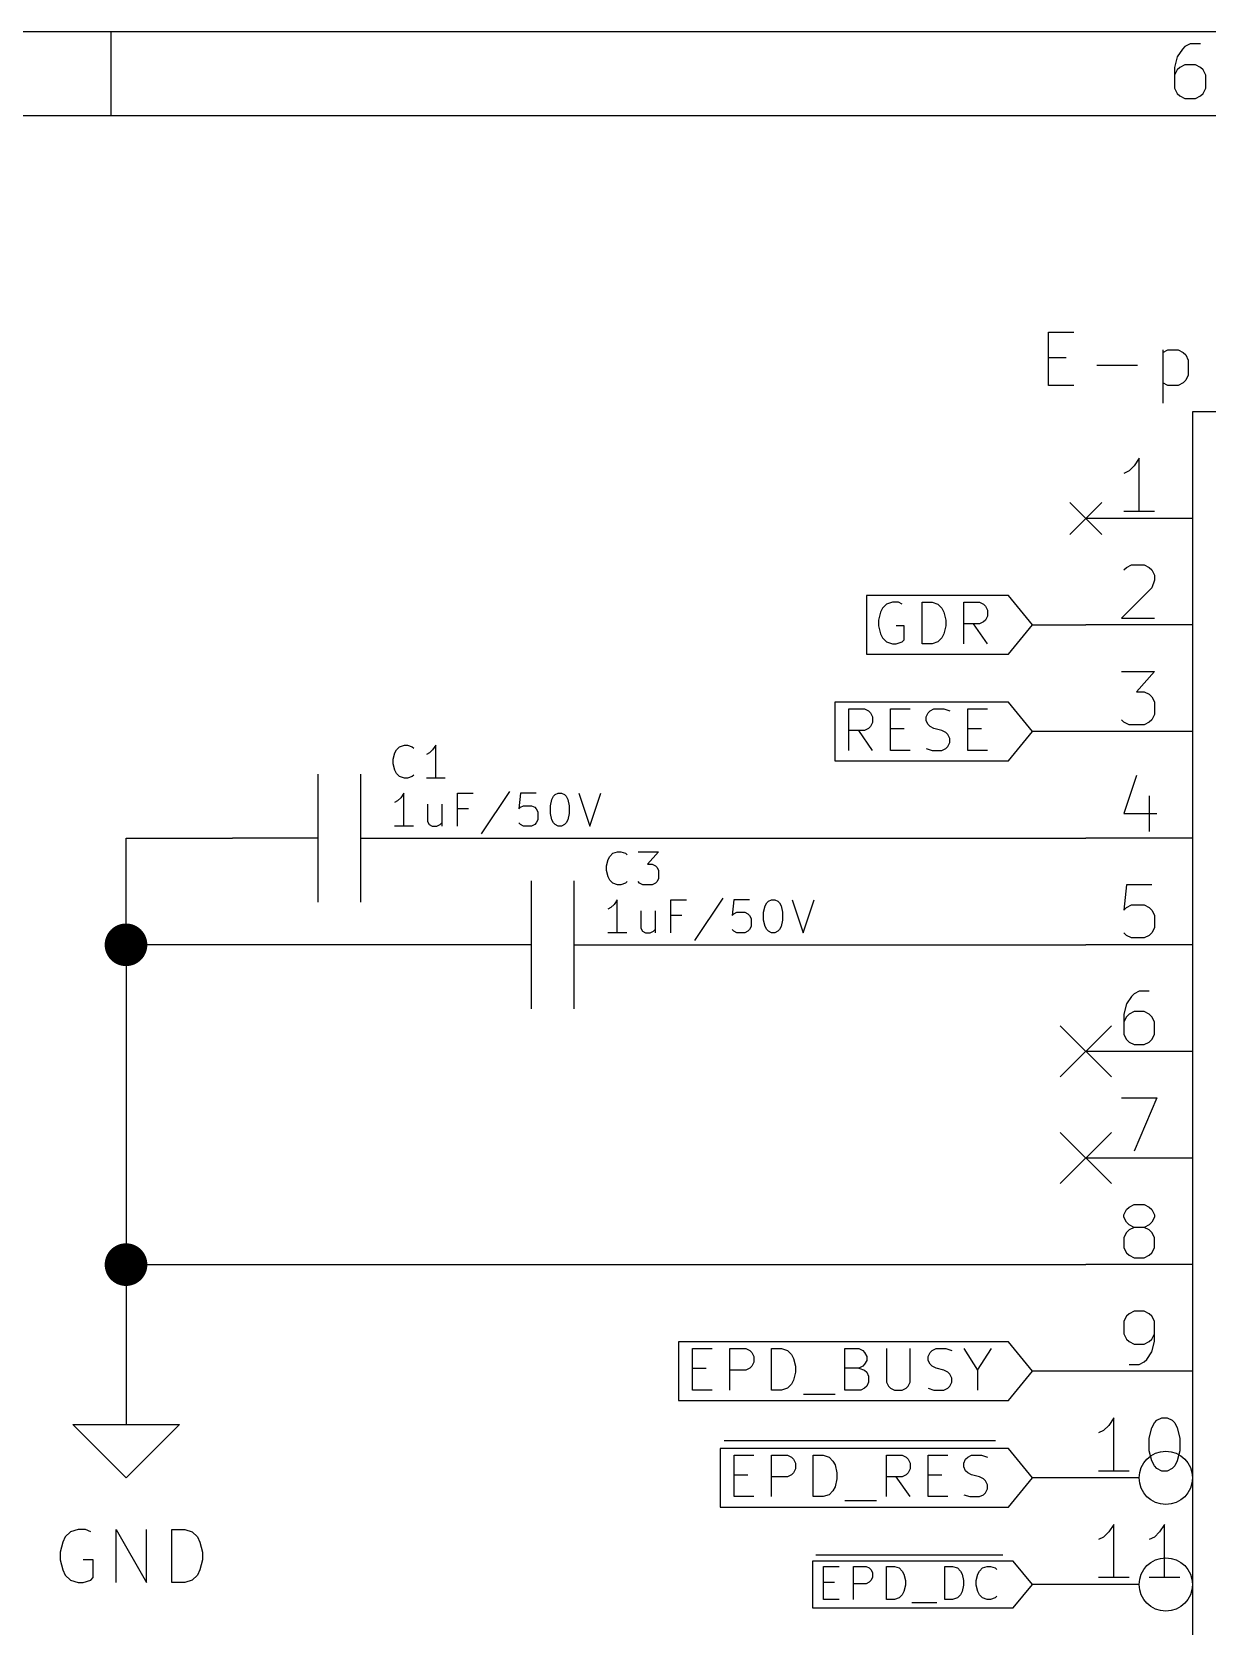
# Model space of a CAD drawing. Extents: x 0.4 to 16.1, y -11.3 to -0.4.
# Drawn here: x 10.162 to 11.264, y -1.889 to -0.394 of the extents above; entities that cross this region are included whole.
import ezdxf

# ---------------------------------------------------------------- set-up
doc = ezdxf.new("R2010")
doc.units = 0
doc.header["$MEASUREMENT"] = 0
for name, color, linetype in [('BLUE2', 5, 'CONTINUOUS'), ('CYAN2', 4, 'CONTINUOUS'), ('GREEN2', 3, 'CONTINUOUS'), ('LYELLOW', 51, 'CONTINUOUS'), ('RED2', 1, 'CONTINUOUS')]:
    doc.layers.add(name, color=color, linetype=linetype)

msp = doc.modelspace()

# ---------------------------------------------------------------- linework, layer by layer
at = {"layer": 'BLUE2', "linetype": 'CONTINUOUS'}
for p, q in [((11.126, -1.326), (11.174, -1.374)), ((11.174, -1.326), (11.126, -1.374)), ((11.126, -1.426), (11.174, -1.474)), ((11.174, -1.426), (11.126, -1.474))]:
    msp.add_line(p, q, dxfattribs=at)
at = {"layer": 'CYAN2', "linetype": 'CONTINUOUS'}
for p, q in [((11.115, -0.725303), (11.115, -0.675303)), ((11.115, -0.675303), (11.1388, -0.675303)), ((11.115, -0.69911), (11.1317, -0.69911)), ((11.2222, -0.691969), (11.2222, -0.741969)), ((11.2222, -0.69435), (11.2269, -0.691969)), ((11.2269, -0.691969), (11.2365, -0.691969)), ((11.2365, -0.691969), (11.2412, -0.69435)), ((11.2412, -0.69435), (11.2436, -0.696732)), ((11.2436, -0.696732), (11.246, -0.701492)), ((11.246, -0.701492), (11.246, -0.71578)), ((11.1603, -0.706256), (11.1984, -0.706256)), ((11.246, -0.71578), (11.2436, -0.720539)), ((11.1388, -0.725303), (11.115, -0.725303)), ((11.2269, -0.725303), (11.2222, -0.722921)), ((11.2365, -0.725303), (11.2269, -0.725303)), ((11.2412, -0.722921), (11.2365, -0.725303)), ((11.2436, -0.720539), (11.2412, -0.722921)), ((10.5006, -1.07597), (10.5021, -1.07007)), ((10.5006, -1.0804), (10.5006, -1.07597)), ((10.5021, -1.07007), (10.5036, -1.06711)), ((10.5036, -1.06711), (10.5065, -1.06417)), ((10.5065, -1.06417), (10.511, -1.06269)), ((10.511, -1.06269), (10.5139, -1.06269)), ((10.5139, -1.06269), (10.5184, -1.06417)), ((10.5184, -1.06417), (10.5198, -1.06564)), ((10.5346, -1.07007), (10.5316, -1.07154)), ((10.5375, -1.06711), (10.5346, -1.07007)), ((10.5405, -1.06269), (10.5375, -1.06711)), ((10.5405, -1.09369), (10.5405, -1.06269)), ((10.5021, -1.08631), (10.5006, -1.0804)), ((10.5036, -1.08926), (10.5021, -1.08631)), ((10.5065, -1.09221), (10.5036, -1.08926)), ((10.5198, -1.09074), (10.5184, -1.09221)), ((10.511, -1.09369), (10.5065, -1.09221)), ((10.5139, -1.09369), (10.511, -1.09369)), ((10.5184, -1.09221), (10.5139, -1.09369)), ((10.5494, -1.09369), (10.5316, -1.09369)), ((10.6095, -1.10621), (10.583, -1.14607)), ((10.5047, -1.11507), (10.5018, -1.11654)), ((10.5077, -1.11211), (10.5047, -1.11507)), ((10.5106, -1.10769), (10.5077, -1.11211)), ((10.5106, -1.13869), (10.5106, -1.10769)), ((10.5328, -1.11802), (10.5328, -1.13426)), ((10.5461, -1.11802), (10.5461, -1.13869)), ((10.5608, -1.13869), (10.5608, -1.10769)), ((10.5608, -1.10769), (10.5756, -1.10769)), ((10.6199, -1.10769), (10.6184, -1.12245)), ((10.6184, -1.12245), (10.6199, -1.12097)), ((10.6346, -1.10769), (10.6199, -1.10769)), ((10.6199, -1.12097), (10.6228, -1.1195)), ((10.6228, -1.1195), (10.6302, -1.1195)), ((10.6302, -1.1195), (10.6332, -1.12097)), ((10.6332, -1.12097), (10.6346, -1.12245)), ((10.6479, -1.1195), (10.6494, -1.11359)), ((10.6479, -1.12688), (10.6479, -1.1195)), ((10.6494, -1.11359), (10.6509, -1.11064)), ((10.6509, -1.11064), (10.6524, -1.10917)), ((10.6524, -1.10917), (10.6553, -1.10769)), ((10.6553, -1.10769), (10.6583, -1.10769)), ((10.6583, -1.10769), (10.6612, -1.10917)), ((10.6612, -1.10917), (10.6627, -1.11064)), ((10.6627, -1.11064), (10.6642, -1.11359)), ((10.6642, -1.11359), (10.6656, -1.1195)), ((10.6656, -1.1195), (10.6656, -1.12688)), ((10.6745, -1.10769), (10.6848, -1.13869)), ((10.6848, -1.13869), (10.6952, -1.10769)), ((10.5328, -1.13426), (10.5343, -1.13721)), ((10.5446, -1.13721), (10.5461, -1.13574)), ((10.5712, -1.12245), (10.5608, -1.12245)), ((10.6199, -1.13721), (10.6184, -1.13574)), ((10.6346, -1.13574), (10.6332, -1.13721)), ((10.6346, -1.12245), (10.6361, -1.1254)), ((10.6361, -1.13278), (10.6346, -1.13574)), ((10.6361, -1.1254), (10.6361, -1.13278)), ((10.6494, -1.13278), (10.6479, -1.12688)), ((10.6509, -1.13574), (10.6494, -1.13278)), ((10.6524, -1.13721), (10.6509, -1.13574)), ((10.6627, -1.13574), (10.6612, -1.13721)), ((10.6642, -1.13278), (10.6627, -1.13574)), ((10.6656, -1.12688), (10.6642, -1.13278)), ((10.5195, -1.13869), (10.5018, -1.13869)), ((10.5343, -1.13721), (10.5372, -1.13869)), ((10.5372, -1.13869), (10.5416, -1.13869)), ((10.5416, -1.13869), (10.5446, -1.13721)), ((10.6228, -1.13869), (10.6199, -1.13721)), ((10.6302, -1.13869), (10.6228, -1.13869)), ((10.6332, -1.13721), (10.6302, -1.13869)), ((10.6553, -1.13869), (10.6524, -1.13721)), ((10.6583, -1.13869), (10.6553, -1.13869)), ((10.6612, -1.13721), (10.6583, -1.13869)), ((10.7036, -1.16711), (10.7065, -1.16417)), ((10.7065, -1.16417), (10.711, -1.16269)), ((10.711, -1.16269), (10.7139, -1.16269)), ((10.7139, -1.16269), (10.7184, -1.16417)), ((10.7184, -1.16417), (10.7198, -1.16564)), ((10.7302, -1.16269), (10.7494, -1.16269)), ((10.7494, -1.16269), (10.739, -1.1745)), ((10.7006, -1.17597), (10.7021, -1.17007)), ((10.7006, -1.1804), (10.7006, -1.17597)), ((10.7021, -1.18631), (10.7006, -1.1804)), ((10.7021, -1.17007), (10.7036, -1.16711)), ((10.739, -1.1745), (10.7434, -1.1745)), ((10.7434, -1.1745), (10.7464, -1.17597)), ((10.7464, -1.17597), (10.7479, -1.17745)), ((10.7479, -1.17745), (10.7494, -1.1804)), ((10.7494, -1.1804), (10.7494, -1.18778)), ((10.7036, -1.18926), (10.7021, -1.18631)), ((10.7065, -1.19221), (10.7036, -1.18926)), ((10.711, -1.19369), (10.7065, -1.19221)), ((10.7139, -1.19369), (10.711, -1.19369)), ((10.7184, -1.19221), (10.7139, -1.19369)), ((10.7198, -1.19074), (10.7184, -1.19221)), ((10.7316, -1.19221), (10.7302, -1.19074)), ((10.7346, -1.19369), (10.7316, -1.19221)), ((10.7434, -1.19369), (10.7346, -1.19369)), ((10.7464, -1.19221), (10.7434, -1.19369)), ((10.7479, -1.19074), (10.7464, -1.19221)), ((10.7494, -1.18778), (10.7479, -1.19074)), ((10.7106, -1.20769), (10.7077, -1.21211)), ((10.7106, -1.23869), (10.7106, -1.20769)), ((10.7608, -1.23869), (10.7608, -1.20769)), ((10.7608, -1.20769), (10.7756, -1.20769)), ((10.8095, -1.20621), (10.783, -1.24607)), ((10.8199, -1.20769), (10.8184, -1.22245)), ((10.8346, -1.20769), (10.8199, -1.20769)), ((10.8494, -1.21359), (10.8509, -1.21064)), ((10.8509, -1.21064), (10.8524, -1.20917)), ((10.8524, -1.20917), (10.8553, -1.20769)), ((10.8553, -1.20769), (10.8583, -1.20769)), ((10.8583, -1.20769), (10.8612, -1.20917)), ((10.8612, -1.20917), (10.8627, -1.21064)), ((10.8627, -1.21064), (10.8642, -1.21359)), ((10.8745, -1.20769), (10.8848, -1.23869)), ((10.8848, -1.23869), (10.8952, -1.20769)), ((10.7047, -1.21507), (10.7018, -1.21654)), ((10.7077, -1.21211), (10.7047, -1.21507)), ((10.7328, -1.21802), (10.7328, -1.23426)), ((10.7461, -1.21802), (10.7461, -1.23869)), ((10.7712, -1.22245), (10.7608, -1.22245)), ((10.8184, -1.22245), (10.8199, -1.22097)), ((10.8199, -1.22097), (10.8228, -1.2195)), ((10.8228, -1.2195), (10.8302, -1.2195)), ((10.8302, -1.2195), (10.8332, -1.22097)), ((10.8332, -1.22097), (10.8346, -1.22245)), ((10.8346, -1.22245), (10.8361, -1.2254)), ((10.8361, -1.2254), (10.8361, -1.23278)), ((10.8479, -1.2195), (10.8494, -1.21359)), ((10.8479, -1.22688), (10.8479, -1.2195)), ((10.8642, -1.21359), (10.8656, -1.2195)), ((10.8656, -1.2195), (10.8656, -1.22688)), ((10.7195, -1.23869), (10.7018, -1.23869)), ((10.7328, -1.23426), (10.7343, -1.23721)), ((10.7343, -1.23721), (10.7372, -1.23869)), ((10.7372, -1.23869), (10.7416, -1.23869)), ((10.7416, -1.23869), (10.7446, -1.23721)), ((10.7446, -1.23721), (10.7461, -1.23574)), ((10.8199, -1.23721), (10.8184, -1.23574)), ((10.8228, -1.23869), (10.8199, -1.23721)), ((10.8302, -1.23869), (10.8228, -1.23869)), ((10.8332, -1.23721), (10.8302, -1.23869)), ((10.8346, -1.23574), (10.8332, -1.23721)), ((10.8361, -1.23278), (10.8346, -1.23574)), ((10.8494, -1.23278), (10.8479, -1.22688)), ((10.8509, -1.23574), (10.8494, -1.23278)), ((10.8524, -1.23721), (10.8509, -1.23574)), ((10.8553, -1.23869), (10.8524, -1.23721)), ((10.8583, -1.23869), (10.8553, -1.23869)), ((10.8612, -1.23721), (10.8583, -1.23869)), ((10.8627, -1.23574), (10.8612, -1.23721)), ((10.8642, -1.23278), (10.8627, -1.23574)), ((10.8656, -1.22688), (10.8642, -1.23278)), ((10.1931, -1.80544), (10.1907, -1.81021)), ((10.1979, -1.80069), (10.1931, -1.80544)), ((10.205, -1.7983), (10.1979, -1.80069)), ((10.2121, -1.7983), (10.205, -1.7983)), ((10.2169, -1.80069), (10.2121, -1.7983)), ((10.2407, -1.8483), (10.2407, -1.7983)), ((10.2407, -1.7983), (10.2693, -1.8483)), ((10.2693, -1.8483), (10.2693, -1.7983)), ((10.2931, -1.8483), (10.2931, -1.7983)), ((10.2931, -1.7983), (10.305, -1.7983)), ((10.305, -1.7983), (10.3121, -1.80069)), ((10.3121, -1.80069), (10.3169, -1.80544)), ((10.3169, -1.80544), (10.3193, -1.81021)), ((10.1907, -1.81021), (10.1883, -1.81973)), ((10.1883, -1.81973), (10.1883, -1.82687)), ((10.3193, -1.81021), (10.3217, -1.81973)), ((10.3217, -1.81973), (10.3217, -1.82687)), ((10.1883, -1.82687), (10.1907, -1.8364)), ((10.1907, -1.8364), (10.1931, -1.84116)), ((10.2193, -1.82687), (10.2098, -1.82687)), ((10.2193, -1.84354), (10.2193, -1.82687)), ((10.3193, -1.8364), (10.3169, -1.84116)), ((10.3217, -1.82687), (10.3193, -1.8364)), ((10.1931, -1.84116), (10.1979, -1.84592)), ((10.1979, -1.84592), (10.205, -1.8483)), ((10.205, -1.8483), (10.2098, -1.8483)), ((10.2098, -1.8483), (10.2169, -1.84592)), ((10.2169, -1.84592), (10.2193, -1.84354)), ((10.305, -1.8483), (10.2931, -1.8483)), ((10.3121, -1.84592), (10.305, -1.8483)), ((10.3169, -1.84116), (10.3121, -1.84592))]:
    msp.add_line(p, q, dxfattribs=at)
at = {"layer": 'GREEN2', "linetype": 'CONTINUOUS'}
for p, q in [((11.1, -0.95), (11.15, -0.95)), ((11.15, -1.05), (11.1, -1.05)), ((10.25, -1.15), (10.35, -1.15)), ((10.25, -1.25), (10.25, -1.15)), ((10.55, -1.15), (11.15, -1.15)), ((10.25, -1.25), (10.25, -1.55)), ((10.55, -1.25), (10.25, -1.25)), ((10.75, -1.25), (11.15, -1.25)), ((10.25, -1.55), (10.25, -1.65)), ((10.25, -1.55), (11.15, -1.55)), ((11.15, -1.65), (11.1, -1.65)), ((11.15, -1.75), (11.1, -1.75)), ((11.15, -1.85), (11.1, -1.85))]:
    msp.add_line(p, q, dxfattribs=at)
at = {"layer": 'GREEN2', "const_width": 0.02}
for points in [[(10.24, -1.25, 1), (10.26, -1.25, 1)], [(10.24, -1.55, 1), (10.26, -1.55, 1)]]:
    msp.add_lwpolyline(points, format="xyb", close=True, dxfattribs=at)
at = {"layer": 'LYELLOW', "linetype": 'CONTINUOUS'}
for p, q in [((11.25, -0.75), (11.25, -3.25)), ((11.65, -0.75), (11.25, -0.75))]:
    msp.add_line(p, q, dxfattribs=at)
at = {"layer": 'RED2', "linetype": 'CONTINUOUS'}
for p, q in [((16.1413, -0.393701), (0.393701, -0.393701)), ((10.2362, -0.472441), (10.2362, -0.393701)), ((11.2356, -0.417228), (11.2332, -0.426976)), ((11.2405, -0.409917), (11.2356, -0.417228)), ((11.2429, -0.40748), (11.2405, -0.409917)), ((11.2478, -0.405039), (11.2429, -0.40748)), ((11.2575, -0.405039), (11.2478, -0.405039)), ((11.2332, -0.426976), (11.2332, -0.446472)), ((11.2356, -0.429413), (11.2332, -0.434287)), ((11.238, -0.426976), (11.2356, -0.429413)), ((11.2429, -0.424539), (11.238, -0.426976)), ((11.2527, -0.424539), (11.2429, -0.424539)), ((11.2575, -0.426976), (11.2527, -0.424539)), ((11.26, -0.429413), (11.2575, -0.426976)), ((11.2624, -0.434287), (11.26, -0.429413)), ((11.2332, -0.446472), (11.2356, -0.451346)), ((11.26, -0.451346), (11.2624, -0.446472)), ((11.2624, -0.446472), (11.2624, -0.434287)), ((11.2356, -0.451346), (11.238, -0.453783)), ((11.238, -0.453783), (11.2429, -0.45622)), ((11.2429, -0.45622), (11.2527, -0.45622)), ((11.2527, -0.45622), (11.2575, -0.453783)), ((11.2575, -0.453783), (11.26, -0.451346)), ((16.0626, -0.472441), (0.472441, -0.472441)), ((11.25, -0.75), (11.25, -3.25)), ((11.65, -0.75), (11.25, -0.75)), ((11.25, -0.75), (11.25, -3.25)), ((11.65, -0.75), (11.25, -0.75)), ((11.1905, -0.80552), (11.1857, -0.807898)), ((11.1952, -0.800756), (11.1905, -0.80552)), ((11.2, -0.793614), (11.1952, -0.800756)), ((11.2, -0.843614), (11.2, -0.793614)), ((11.135, -0.835), (11.165, -0.865)), ((11.165, -0.835), (11.135, -0.865)), ((11.25, -0.85), (11.15, -0.85)), ((11.2143, -0.843614), (11.1857, -0.843614)), ((11.1857, -0.898374), (11.1881, -0.895996)), ((11.1881, -0.895996), (11.1929, -0.893614)), ((11.1929, -0.893614), (11.2048, -0.893614)), ((11.2048, -0.893614), (11.2095, -0.895996)), ((11.2095, -0.895996), (11.2119, -0.898374)), ((11.2119, -0.898374), (11.2143, -0.903138)), ((11.2143, -0.907898), (11.2119, -0.915043)), ((11.2143, -0.903138), (11.2143, -0.907898)), ((11.0774, -0.922496), (10.9444, -0.922496)), ((10.9444, -0.922496), (10.9444, -0.95)), ((11.1, -0.95), (11.0774, -0.922496)), ((11.2119, -0.915043), (11.1833, -0.943614)), ((10.9575, -0.937925), (10.9556, -0.945354)), ((10.9593, -0.934213), (10.9575, -0.937925)), ((10.9631, -0.9305), (10.9593, -0.934213)), ((10.9686, -0.928642), (10.9631, -0.9305)), ((10.9742, -0.928642), (10.9686, -0.928642)), ((10.9779, -0.9305), (10.9742, -0.928642)), ((10.9965, -0.967642), (10.9965, -0.928642)), ((10.9965, -0.928642), (11.0058, -0.928642)), ((11.0058, -0.928642), (11.0113, -0.9305)), ((11.0113, -0.9305), (11.0151, -0.934213)), ((11.0151, -0.934213), (11.0169, -0.937925)), ((11.0169, -0.937925), (11.0188, -0.945354)), ((11.0355, -0.967642), (11.0355, -0.928642)), ((11.0355, -0.928642), (11.0503, -0.928642)), ((11.0503, -0.928642), (11.0541, -0.9305)), ((11.0541, -0.9305), (11.0559, -0.932354)), ((11.0559, -0.932354), (11.0578, -0.936071)), ((11.0578, -0.941642), (11.0559, -0.945354)), ((11.0578, -0.936071), (11.0578, -0.941642)), ((10.9444, -0.95), (10.9444, -0.977504)), ((10.9556, -0.945354), (10.9556, -0.950925)), ((10.9556, -0.950925), (10.9575, -0.958354)), ((10.9798, -0.950925), (10.9723, -0.950925)), ((10.9798, -0.963925), (10.9798, -0.950925)), ((11.0188, -0.950925), (11.0169, -0.958354)), ((11.0188, -0.945354), (11.0188, -0.950925)), ((11.0503, -0.949071), (11.0355, -0.949071)), ((11.0578, -0.967642), (11.0448, -0.949071)), ((11.0541, -0.947213), (11.0503, -0.949071)), ((11.0559, -0.945354), (11.0541, -0.947213)), ((11.0774, -0.977504), (11.1, -0.95)), ((11.25, -0.95), (11.15, -0.95)), ((11.1833, -0.943614), (11.2143, -0.943614)), ((10.9575, -0.958354), (10.9593, -0.962071)), ((10.9593, -0.962071), (10.9631, -0.965783)), ((10.9631, -0.965783), (10.9686, -0.967642)), ((10.9686, -0.967642), (10.9723, -0.967642)), ((10.9723, -0.967642), (10.9779, -0.965783)), ((10.9779, -0.965783), (10.9798, -0.963925)), ((11.0058, -0.967642), (10.9965, -0.967642)), ((11.0113, -0.965783), (11.0058, -0.967642)), ((11.0151, -0.962071), (11.0113, -0.965783)), ((11.0169, -0.958354), (11.0151, -0.962071)), ((10.9444, -0.977504), (11.0774, -0.977504)), ((11.1833, -0.993614), (11.2143, -0.993614)), ((11.2143, -0.993614), (11.1976, -1.01266)), ((11.1976, -1.01266), (11.2048, -1.01266)), ((11.2048, -1.01266), (11.2095, -1.01504)), ((11.2095, -1.01504), (11.2119, -1.01742)), ((11.0774, -1.0225), (10.9147, -1.0225)), ((10.9147, -1.0225), (10.9147, -1.05)), ((10.9278, -1.06764), (10.9278, -1.02864)), ((10.9278, -1.02864), (10.9426, -1.02864)), ((10.9426, -1.02864), (10.9463, -1.0305)), ((10.9463, -1.0305), (10.9482, -1.03235)), ((10.9668, -1.06764), (10.9668, -1.02864)), ((10.9668, -1.02864), (10.9853, -1.02864)), ((11.0021, -1.03235), (11.0039, -1.0305)), ((11.0039, -1.0305), (11.0076, -1.02864)), ((11.0076, -1.02864), (11.0169, -1.02864)), ((11.0169, -1.02864), (11.0225, -1.0305)), ((11.0392, -1.06764), (11.0392, -1.02864)), ((11.0392, -1.02864), (11.0578, -1.02864)), ((11.1, -1.05), (11.0774, -1.0225)), ((11.2119, -1.01742), (11.2143, -1.02219)), ((11.2143, -1.02219), (11.2143, -1.03409)), ((10.9482, -1.04535), (10.9463, -1.04721)), ((10.9482, -1.03235), (10.9501, -1.03607)), ((10.9501, -1.04164), (10.9482, -1.04535)), ((10.9501, -1.03607), (10.9501, -1.04164)), ((11.0002, -1.03607), (11.0021, -1.03235)), ((11.0002, -1.03978), (11.0002, -1.03607)), ((11.0021, -1.0435), (11.0002, -1.03978)), ((11.0039, -1.04535), (11.0021, -1.0435)), ((11.0076, -1.04721), (11.0039, -1.04535)), ((11.1857, -1.04123), (11.1833, -1.03885)), ((11.1905, -1.04361), (11.1857, -1.04123)), ((11.2048, -1.04361), (11.1905, -1.04361)), ((11.2095, -1.04123), (11.2048, -1.04361)), ((11.2119, -1.03885), (11.2095, -1.04123)), ((11.2143, -1.03409), (11.2119, -1.03885)), ((10.9147, -1.05), (10.9147, -1.0775)), ((10.9426, -1.04907), (10.9278, -1.04907)), ((10.9501, -1.06764), (10.9371, -1.04907)), ((10.9463, -1.04721), (10.9426, -1.04907)), ((10.9668, -1.04721), (10.9798, -1.04721)), ((11.0151, -1.04907), (11.0076, -1.04721)), ((11.0188, -1.05093), (11.0151, -1.04907)), ((11.0206, -1.05278), (11.0188, -1.05093)), ((11.0225, -1.0565), (11.0206, -1.05278)), ((11.0206, -1.06393), (11.0225, -1.06021)), ((11.0225, -1.06021), (11.0225, -1.0565)), ((11.0392, -1.04721), (11.0522, -1.04721)), ((11.0774, -1.0775), (11.1, -1.05)), ((11.25, -1.05), (11.15, -1.05)), ((10.9853, -1.06764), (10.9668, -1.06764)), ((11.0002, -1.06578), (11.0058, -1.06764)), ((11.0058, -1.06764), (11.0151, -1.06764)), ((11.0151, -1.06764), (11.0188, -1.06578)), ((11.0188, -1.06578), (11.0206, -1.06393)), ((11.0578, -1.06764), (11.0392, -1.06764)), ((10.43, -1.09), (10.43, -1.21)), ((10.47, -1.09), (10.47, -1.21)), ((10.9147, -1.0775), (11.0774, -1.0775)), ((11.1976, -1.09123), (11.1857, -1.12694)), ((11.2095, -1.11028), (11.2095, -1.14361)), ((11.1857, -1.12694), (11.2167, -1.12694)), ((10.43, -1.15), (10.35, -1.15)), ((10.47, -1.15), (10.55, -1.15)), ((11.25, -1.15), (11.15, -1.15)), ((10.63, -1.19), (10.63, -1.31)), ((10.67, -1.19), (10.67, -1.31)), ((11.1881, -1.19361), (11.1857, -1.21742)), ((11.2119, -1.19361), (11.1881, -1.19361)), ((11.1857, -1.21742), (11.1881, -1.21504)), ((11.1881, -1.21504), (11.1929, -1.21266)), ((11.1929, -1.21266), (11.2048, -1.21266)), ((11.2048, -1.21266), (11.2095, -1.21504)), ((11.2095, -1.21504), (11.2119, -1.21742)), ((11.2119, -1.21742), (11.2143, -1.22219)), ((11.2143, -1.22219), (11.2143, -1.23409)), ((11.1881, -1.24123), (11.1857, -1.23885)), ((11.2119, -1.23885), (11.2095, -1.24123)), ((11.2143, -1.23409), (11.2119, -1.23885)), ((10.63, -1.25), (10.55, -1.25)), ((10.67, -1.25), (10.75, -1.25)), ((11.25, -1.25), (11.15, -1.25)), ((11.1929, -1.24361), (11.1881, -1.24123)), ((11.2048, -1.24361), (11.1929, -1.24361)), ((11.2095, -1.24123), (11.2048, -1.24361)), ((11.1929, -1.29837), (11.1881, -1.30552)), ((11.1952, -1.296), (11.1929, -1.29837)), ((11.2, -1.29361), (11.1952, -1.296)), ((11.2095, -1.29361), (11.2, -1.29361)), ((11.1881, -1.30552), (11.1857, -1.31504)), ((11.1857, -1.31504), (11.1857, -1.33409)), ((11.1905, -1.31504), (11.1881, -1.31742)), ((11.1952, -1.31266), (11.1905, -1.31504)), ((11.2048, -1.31266), (11.1952, -1.31266)), ((11.2095, -1.31504), (11.2048, -1.31266)), ((11.2119, -1.31742), (11.2095, -1.31504)), ((11.1881, -1.31742), (11.1857, -1.32219)), ((11.2143, -1.32219), (11.2119, -1.31742)), ((11.2143, -1.33409), (11.2143, -1.32219)), ((11.1857, -1.33409), (11.1881, -1.33885)), ((11.1881, -1.33885), (11.1905, -1.34123)), ((11.1905, -1.34123), (11.1952, -1.34361)), ((11.1952, -1.34361), (11.2048, -1.34361)), ((11.2048, -1.34361), (11.2095, -1.34123)), ((11.2095, -1.34123), (11.2119, -1.33885)), ((11.2119, -1.33885), (11.2143, -1.33409)), ((11.25, -1.35), (11.15, -1.35)), ((11.1833, -1.39361), (11.2167, -1.39361)), ((11.2167, -1.39361), (11.1952, -1.44361)), ((11.25, -1.45), (11.15, -1.45)), ((11.1905, -1.496), (11.1952, -1.49361)), ((11.1952, -1.49361), (11.2048, -1.49361)), ((11.2048, -1.49361), (11.2095, -1.496)), ((11.1857, -1.50314), (11.1881, -1.49837)), ((11.1857, -1.50552), (11.1857, -1.50314)), ((11.1881, -1.51028), (11.1857, -1.50552)), ((11.1881, -1.49837), (11.1905, -1.496)), ((11.1905, -1.51266), (11.1881, -1.51028)), ((11.2095, -1.496), (11.2119, -1.49837)), ((11.2119, -1.51028), (11.2095, -1.51266)), ((11.2119, -1.49837), (11.2143, -1.50314)), ((11.2143, -1.50552), (11.2119, -1.51028)), ((11.2143, -1.50314), (11.2143, -1.50552)), ((11.1881, -1.5198), (11.1857, -1.52457)), ((11.1857, -1.52457), (11.1857, -1.53409)), ((11.1905, -1.51742), (11.1881, -1.5198)), ((11.1952, -1.51504), (11.1905, -1.51266)), ((11.1952, -1.51504), (11.1905, -1.51742)), ((11.2048, -1.51504), (11.1952, -1.51504)), ((11.2095, -1.51266), (11.2048, -1.51504)), ((11.2095, -1.51742), (11.2048, -1.51504)), ((11.2119, -1.5198), (11.2095, -1.51742)), ((11.2143, -1.52457), (11.2119, -1.5198)), ((11.2143, -1.53409), (11.2143, -1.52457)), ((11.1857, -1.53409), (11.1881, -1.53885)), ((11.1881, -1.53885), (11.1905, -1.54123)), ((11.2095, -1.54123), (11.2119, -1.53885)), ((11.2119, -1.53885), (11.2143, -1.53409)), ((11.25, -1.55), (11.15, -1.55)), ((11.1905, -1.54123), (11.1952, -1.54361)), ((11.1952, -1.54361), (11.2048, -1.54361)), ((11.2048, -1.54361), (11.2095, -1.54123)), ((11.1881, -1.59837), (11.1857, -1.60314)), ((11.1905, -1.596), (11.1881, -1.59837)), ((11.1952, -1.59361), (11.1905, -1.596)), ((11.2048, -1.59361), (11.1952, -1.59361)), ((11.2095, -1.596), (11.2048, -1.59361)), ((11.2119, -1.59837), (11.2095, -1.596)), ((11.2143, -1.60314), (11.2119, -1.59837)), ((11.1857, -1.60314), (11.1857, -1.61504)), ((11.2143, -1.62219), (11.2143, -1.60314)), ((11.0774, -1.6225), (10.768, -1.6225)), ((10.768, -1.6225), (10.768, -1.65)), ((10.7811, -1.66764), (10.7811, -1.62864)), ((10.7811, -1.62864), (10.7996, -1.62864)), ((10.8163, -1.66764), (10.8163, -1.62864)), ((10.8163, -1.62864), (10.8312, -1.62864)), ((10.8312, -1.62864), (10.8349, -1.6305)), ((10.8553, -1.66764), (10.8553, -1.62864)), ((10.8553, -1.62864), (10.8646, -1.62864)), ((10.8646, -1.62864), (10.8702, -1.6305)), ((10.9241, -1.66764), (10.9241, -1.62864)), ((10.9241, -1.62864), (10.9371, -1.62864)), ((10.9371, -1.62864), (10.9408, -1.6305)), ((10.9631, -1.62864), (10.9631, -1.66021)), ((10.9853, -1.66021), (10.9853, -1.62864)), ((11.0058, -1.6305), (11.0095, -1.62864)), ((11.0095, -1.62864), (11.0188, -1.62864)), ((11.0188, -1.62864), (11.0243, -1.6305)), ((11.0355, -1.62864), (11.0485, -1.64907)), ((11.0485, -1.64907), (11.0615, -1.62864)), ((11.1, -1.65), (11.0774, -1.6225)), ((11.1857, -1.61504), (11.1881, -1.6198)), ((11.1881, -1.6198), (11.1905, -1.62219)), ((11.1905, -1.62219), (11.1952, -1.62457)), ((11.1952, -1.62457), (11.2048, -1.62457)), ((11.2048, -1.62457), (11.2095, -1.62219)), ((11.2095, -1.62219), (11.2119, -1.6198)), ((11.2119, -1.6198), (11.2143, -1.61504)), ((11.2119, -1.63171), (11.2143, -1.62219)), ((10.8349, -1.6305), (10.8368, -1.63235)), ((10.8368, -1.63235), (10.8386, -1.63607)), ((10.8386, -1.64164), (10.8368, -1.64535)), ((10.8386, -1.63607), (10.8386, -1.64164)), ((10.8702, -1.6305), (10.8739, -1.63421)), ((10.8739, -1.63421), (10.8758, -1.63793)), ((10.8758, -1.63793), (10.8776, -1.64535)), ((10.9408, -1.6305), (10.9426, -1.63235)), ((10.9426, -1.6435), (10.9408, -1.64535)), ((10.9426, -1.63235), (10.9445, -1.63607)), ((10.9445, -1.63978), (10.9426, -1.6435)), ((10.9445, -1.63607), (10.9445, -1.63978)), ((11.0021, -1.63607), (11.0039, -1.63235)), ((11.0021, -1.63978), (11.0021, -1.63607)), ((11.0039, -1.6435), (11.0021, -1.63978)), ((11.0039, -1.63235), (11.0058, -1.6305)), ((11.0058, -1.64535), (11.0039, -1.6435)), ((11.1905, -1.64361), (11.2, -1.64361)), ((11.2, -1.64361), (11.2048, -1.64123)), ((11.2048, -1.64123), (11.2071, -1.63885)), ((11.2071, -1.63885), (11.2119, -1.63171)), ((10.25, -1.65), (10.25, -1.7)), ((10.768, -1.65), (10.768, -1.6775)), ((10.7811, -1.64721), (10.7941, -1.64721)), ((10.8312, -1.64907), (10.8163, -1.64907)), ((10.8349, -1.64721), (10.8312, -1.64907)), ((10.8368, -1.64535), (10.8349, -1.64721)), ((10.8758, -1.65835), (10.8739, -1.66207)), ((10.8776, -1.65093), (10.8758, -1.65835)), ((10.8776, -1.64535), (10.8776, -1.65093)), ((10.9371, -1.64721), (10.9241, -1.64721)), ((10.9408, -1.64535), (10.9371, -1.64721)), ((10.9371, -1.64721), (10.9426, -1.64907)), ((10.9426, -1.64907), (10.9445, -1.65093)), ((10.9445, -1.65093), (10.9463, -1.65464)), ((10.9463, -1.65464), (10.9463, -1.66021)), ((11.0095, -1.64721), (11.0058, -1.64535)), ((11.0169, -1.64907), (11.0095, -1.64721)), ((11.0206, -1.65093), (11.0169, -1.64907)), ((11.0225, -1.65278), (11.0206, -1.65093)), ((11.0243, -1.6565), (11.0225, -1.65278)), ((11.0243, -1.66021), (11.0243, -1.6565)), ((11.0485, -1.64907), (11.0485, -1.66764)), ((11.0774, -1.6775), (11.1, -1.65)), ((11.25, -1.65), (11.15, -1.65)), ((10.7996, -1.66764), (10.7811, -1.66764)), ((10.8646, -1.66764), (10.8553, -1.66764)), ((10.8702, -1.66578), (10.8646, -1.66764)), ((10.8739, -1.66207), (10.8702, -1.66578)), ((10.8851, -1.67135), (10.9148, -1.67135)), ((10.9389, -1.66764), (10.9241, -1.66764)), ((10.9426, -1.66578), (10.9389, -1.66764)), ((10.9445, -1.66393), (10.9426, -1.66578)), ((10.9463, -1.66021), (10.9445, -1.66393)), ((10.9631, -1.66021), (10.9649, -1.66393)), ((10.9649, -1.66393), (10.9668, -1.66578)), ((10.9668, -1.66578), (10.9705, -1.66764)), ((10.9705, -1.66764), (10.9779, -1.66764)), ((10.9779, -1.66764), (10.9816, -1.66578)), ((10.9816, -1.66578), (10.9835, -1.66393)), ((10.9835, -1.66393), (10.9853, -1.66021)), ((11.0021, -1.66578), (11.0076, -1.66764)), ((11.0076, -1.66764), (11.0169, -1.66764)), ((11.0169, -1.66764), (11.0206, -1.66578)), ((11.0206, -1.66578), (11.0225, -1.66393)), ((11.0225, -1.66393), (11.0243, -1.66021)), ((10.768, -1.6775), (11.0774, -1.6775)), ((10.25, -1.75), (10.2, -1.7)), ((10.2, -1.7), (10.25, -1.7)), ((10.25, -1.7), (10.3, -1.7)), ((10.3, -1.7), (10.25, -1.75)), ((11.1714, -1.70076), (11.1667, -1.70552)), ((11.1762, -1.69361), (11.1714, -1.70076)), ((11.1762, -1.74361), (11.1762, -1.69361)), ((11.2095, -1.71266), (11.2119, -1.70314)), ((11.2119, -1.70314), (11.2143, -1.69837)), ((11.2143, -1.69837), (11.2167, -1.696)), ((11.2167, -1.696), (11.2214, -1.69361)), ((11.2214, -1.69361), (11.2262, -1.69361)), ((11.2262, -1.69361), (11.2309, -1.696)), ((11.2309, -1.696), (11.2333, -1.69837)), ((11.2333, -1.69837), (11.2357, -1.70314)), ((11.2357, -1.70314), (11.2381, -1.71266)), ((10.8108, -1.7149), (10.8461, -1.7149)), ((10.8461, -1.7149), (10.8851, -1.7149)), ((10.8851, -1.7149), (10.9241, -1.7149)), ((10.9241, -1.7149), (10.9538, -1.7149)), ((10.9538, -1.7149), (10.9928, -1.7149)), ((10.9928, -1.7149), (11.0281, -1.7149)), ((11.0281, -1.7149), (11.0652, -1.7149)), ((11.1667, -1.70552), (11.1619, -1.7079)), ((11.2095, -1.72457), (11.2095, -1.71266)), ((11.2381, -1.71266), (11.2381, -1.72457)), ((11.0774, -1.7225), (10.807, -1.7225)), ((10.807, -1.7225), (10.807, -1.75)), ((10.8201, -1.76764), (10.8201, -1.72864)), ((10.8201, -1.72864), (10.8386, -1.72864)), ((10.8553, -1.76764), (10.8553, -1.72864)), ((10.8553, -1.72864), (10.8702, -1.72864)), ((10.8702, -1.72864), (10.8739, -1.7305)), ((10.8739, -1.7305), (10.8758, -1.73235)), ((10.8758, -1.73235), (10.8776, -1.73607)), ((10.8943, -1.76764), (10.8943, -1.72864)), ((10.8943, -1.72864), (10.9036, -1.72864)), ((10.9036, -1.72864), (10.9092, -1.7305)), ((10.9092, -1.7305), (10.9129, -1.73421)), ((10.9129, -1.73421), (10.9148, -1.73793)), ((10.9631, -1.76764), (10.9631, -1.72864)), ((10.9631, -1.72864), (10.9779, -1.72864)), ((10.9779, -1.72864), (10.9816, -1.7305)), ((10.9816, -1.7305), (10.9835, -1.73235)), ((10.9835, -1.73235), (10.9853, -1.73607)), ((11.0021, -1.76764), (11.0021, -1.72864)), ((11.0021, -1.72864), (11.0206, -1.72864)), ((11.0355, -1.73607), (11.0373, -1.73235)), ((11.0373, -1.73235), (11.0392, -1.7305)), ((11.0392, -1.7305), (11.0429, -1.72864)), ((11.0429, -1.72864), (11.0522, -1.72864)), ((11.0522, -1.72864), (11.0578, -1.7305)), ((11.1, -1.75), (11.0774, -1.7225)), ((11.2119, -1.73409), (11.2095, -1.72457)), ((11.2143, -1.73885), (11.2119, -1.73409)), ((11.2357, -1.73409), (11.2333, -1.73885)), ((11.2381, -1.72457), (11.2357, -1.73409)), ((10.8201, -1.74721), (10.8331, -1.74721)), ((10.8702, -1.74907), (10.8553, -1.74907)), ((10.8739, -1.74721), (10.8702, -1.74907)), ((10.8758, -1.74535), (10.8739, -1.74721)), ((10.8776, -1.74164), (10.8758, -1.74535)), ((10.8776, -1.73607), (10.8776, -1.74164)), ((10.9148, -1.73793), (10.9166, -1.74535)), ((10.9166, -1.74535), (10.9166, -1.75093)), ((10.9779, -1.74907), (10.9631, -1.74907)), ((10.9853, -1.76764), (10.9723, -1.74907)), ((10.9816, -1.74721), (10.9779, -1.74907)), ((10.9835, -1.74535), (10.9816, -1.74721)), ((10.9853, -1.74164), (10.9835, -1.74535)), ((10.9853, -1.73607), (10.9853, -1.74164)), ((11.0021, -1.74721), (11.0151, -1.74721)), ((11.0355, -1.73978), (11.0355, -1.73607)), ((11.0373, -1.7435), (11.0355, -1.73978)), ((11.0392, -1.74535), (11.0373, -1.7435)), ((11.0429, -1.74721), (11.0392, -1.74535)), ((11.0503, -1.74907), (11.0429, -1.74721)), ((11.0541, -1.75093), (11.0503, -1.74907)), ((11.1905, -1.74361), (11.1619, -1.74361)), ((11.2167, -1.74123), (11.2143, -1.73885)), ((11.2214, -1.74361), (11.2167, -1.74123)), ((11.2262, -1.74361), (11.2214, -1.74361)), ((11.2309, -1.74123), (11.2262, -1.74361)), ((11.2333, -1.73885), (11.2309, -1.74123)), ((10.807, -1.75), (10.807, -1.7775)), ((10.9129, -1.76207), (10.9092, -1.76578)), ((10.9148, -1.75835), (10.9129, -1.76207)), ((10.9166, -1.75093), (10.9148, -1.75835)), ((11.0559, -1.75278), (11.0541, -1.75093)), ((11.0541, -1.76578), (11.0559, -1.76393)), ((11.0578, -1.7565), (11.0559, -1.75278)), ((11.0559, -1.76393), (11.0578, -1.76021)), ((11.0578, -1.76021), (11.0578, -1.7565)), ((11.0774, -1.7775), (11.1, -1.75)), ((11.2, -1.75), (11.15, -1.75)), ((10.807, -1.7775), (11.0774, -1.7775)), ((10.8386, -1.76764), (10.8201, -1.76764)), ((10.9036, -1.76764), (10.8943, -1.76764)), ((10.9092, -1.76578), (10.9036, -1.76764)), ((10.9241, -1.77135), (10.9538, -1.77135)), ((11.0206, -1.76764), (11.0021, -1.76764)), ((11.0355, -1.76578), (11.0411, -1.76764)), ((11.0411, -1.76764), (11.0503, -1.76764)), ((11.0503, -1.76764), (11.0541, -1.76578)), ((11.1762, -1.79361), (11.1714, -1.80076)), ((11.1762, -1.84361), (11.1762, -1.79361)), ((11.2238, -1.79361), (11.219, -1.80076)), ((11.2238, -1.84361), (11.2238, -1.79361)), ((11.1667, -1.80552), (11.1619, -1.8079)), ((11.1714, -1.80076), (11.1667, -1.80552)), ((11.2143, -1.80552), (11.2095, -1.8079)), ((11.219, -1.80076), (11.2143, -1.80552)), ((10.8967, -1.8221), (10.9247, -1.8221)), ((10.9247, -1.8221), (10.9557, -1.8221)), ((10.9557, -1.8221), (10.9867, -1.8221)), ((10.9867, -1.8221), (11.0103, -1.8221)), ((11.0103, -1.8221), (11.0413, -1.8221)), ((11.0413, -1.8221), (11.0723, -1.8221)), ((11.082, -1.82813), (10.8936, -1.82813)), ((10.8936, -1.82813), (10.8936, -1.85)), ((10.904, -1.86402), (10.904, -1.83302)), ((10.904, -1.83302), (10.9188, -1.83302)), ((10.9321, -1.86402), (10.9321, -1.83302)), ((10.9321, -1.83302), (10.9439, -1.83302)), ((10.9439, -1.83302), (10.9469, -1.8345)), ((10.9469, -1.8345), (10.9483, -1.83597)), ((10.9483, -1.83597), (10.9498, -1.83893)), ((10.9498, -1.83893), (10.9498, -1.84335)), ((10.9631, -1.86402), (10.9631, -1.83302)), ((10.9631, -1.83302), (10.9705, -1.83302)), ((10.9705, -1.83302), (10.9749, -1.8345)), ((10.9749, -1.8345), (10.9779, -1.83745)), ((10.9779, -1.83745), (10.9793, -1.8404)), ((11.0177, -1.86402), (11.0177, -1.83302)), ((11.0177, -1.83302), (11.0251, -1.83302)), ((11.0251, -1.83302), (11.0295, -1.8345)), ((11.0295, -1.8345), (11.0325, -1.83745)), ((11.0325, -1.83745), (11.034, -1.8404)), ((11.0487, -1.8404), (11.0502, -1.83745)), ((11.0502, -1.83745), (11.0531, -1.8345)), ((11.0531, -1.8345), (11.0576, -1.83302)), ((11.0576, -1.83302), (11.0605, -1.83302)), ((11.0605, -1.83302), (11.065, -1.8345)), ((11.065, -1.8345), (11.0664, -1.83597)), ((11.1, -1.85), (11.082, -1.82813)), ((10.8936, -1.85), (10.8936, -1.87187)), ((10.904, -1.84778), (10.9144, -1.84778)), ((10.9439, -1.84926), (10.9321, -1.84926)), ((10.9469, -1.84778), (10.9439, -1.84926)), ((10.9483, -1.84631), (10.9469, -1.84778)), ((10.9498, -1.84335), (10.9483, -1.84631)), ((10.9793, -1.8404), (10.9808, -1.84631)), ((10.9808, -1.85074), (10.9793, -1.85664)), ((10.9808, -1.84631), (10.9808, -1.85074)), ((11.034, -1.8404), (11.0354, -1.84631)), ((11.0354, -1.85074), (11.034, -1.85664)), ((11.0354, -1.84631), (11.0354, -1.85074)), ((11.0472, -1.84631), (11.0487, -1.8404)), ((11.0472, -1.85074), (11.0472, -1.84631)), ((11.0487, -1.85664), (11.0472, -1.85074)), ((11.082, -1.87187), (11.1, -1.85)), ((11.2, -1.85), (11.15, -1.85)), ((11.1905, -1.84361), (11.1619, -1.84361)), ((11.2381, -1.84361), (11.2095, -1.84361)), ((10.9188, -1.86402), (10.904, -1.86402)), ((10.9705, -1.86402), (10.9631, -1.86402)), ((10.9749, -1.86255), (10.9705, -1.86402)), ((10.9779, -1.85959), (10.9749, -1.86255)), ((10.9793, -1.85664), (10.9779, -1.85959)), ((10.9867, -1.86697), (11.0103, -1.86697)), ((11.0251, -1.86402), (11.0177, -1.86402)), ((11.0295, -1.86255), (11.0251, -1.86402)), ((11.0325, -1.85959), (11.0295, -1.86255)), ((11.034, -1.85664), (11.0325, -1.85959)), ((11.0502, -1.85959), (11.0487, -1.85664)), ((11.0531, -1.86255), (11.0502, -1.85959)), ((11.0576, -1.86402), (11.0531, -1.86255)), ((11.0605, -1.86402), (11.0576, -1.86402)), ((11.065, -1.86255), (11.0605, -1.86402)), ((11.0664, -1.86107), (11.065, -1.86255)), ((10.8936, -1.87187), (11.082, -1.87187))]:
    msp.add_line(p, q, dxfattribs=at)
at = {"layer": 'RED2'}
for centre in [(11.225, -1.75), (11.225, -1.85)]:
    msp.add_circle(centre, 0.025, dxfattribs=at)

doc.saveas('drawing.dxf')
